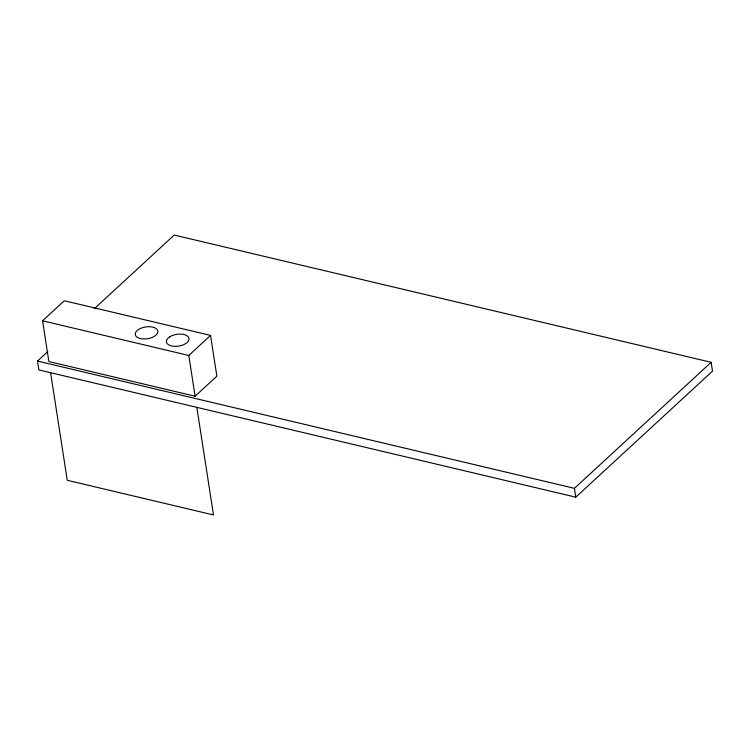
<?xml version="1.0" encoding="UTF-8"?>
<svg xmlns="http://www.w3.org/2000/svg" width="750" height="750" viewBox="0 0 750 750"><rect width="100%" height="100%" fill="white"/><g stroke="black" fill="none" stroke-linecap="round" stroke-linejoin="round"><path stroke-width="1.12" d="M42.572 320.803L64.322 300.75L210.553 335.409L216.862 376.172L195.103 396.225L48.881 361.566L42.572 320.803L188.794 355.463L210.553 335.409M94.256 308.766L174.225 235.05L711.131 362.316L712.5 371.137L575.775 497.166L38.869 369.909L37.5 361.078L47.822 351.572M37.5 361.078L574.416 488.334L711.131 362.316M574.416 488.334L575.775 497.166M188.794 355.463L195.103 396.225M196.828 407.362L213.488 514.95L67.256 480.291L50.606 372.703M169.763 336.825L167.944 338.269A11.428 5.972 -8.8 0 0 170.728 345.75A11.428 5.972 -8.8 0 0 185.644 343.631L187.463 342.188A11.428 5.972 -8.8 0 0 184.678 334.706A11.428 5.972 -8.8 0 0 169.763 336.825M140.334 338.569A11.428 5.972 -8.8 0 0 157.856 331.922A11.428 5.972 -8.8 0 0 141.459 328.031A11.428 5.972 -8.8 0 0 140.334 338.569"/></g></svg>
